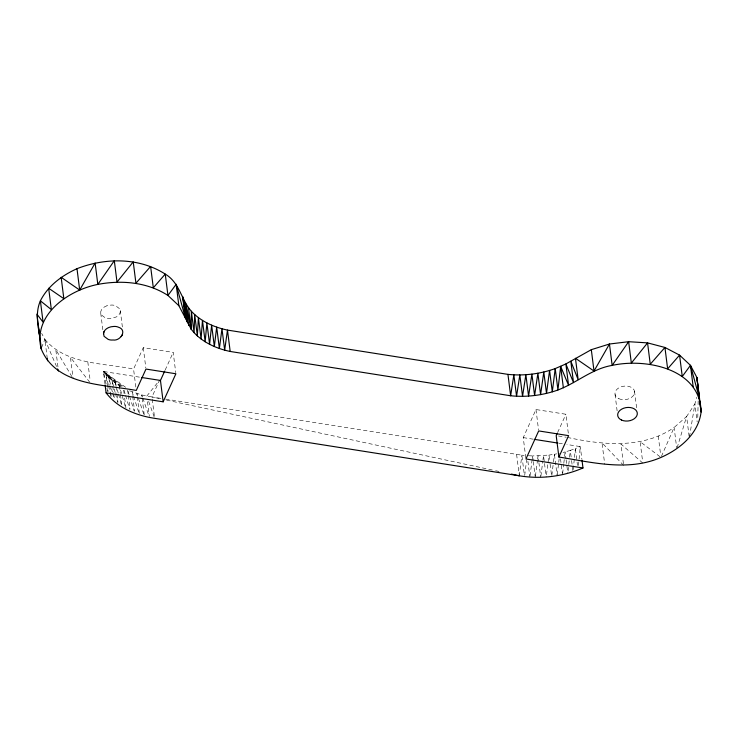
<?xml version="1.0" encoding="UTF-8"?>
<svg xmlns="http://www.w3.org/2000/svg" width="738" height="738" viewBox="0 0 738 738"><rect width="100%" height="100%" fill="white"/><g stroke="black" fill="none" stroke-linecap="round" stroke-linejoin="round"><path stroke-width="0.55" stroke-dasharray="3.69 2.77" d="M697.779 417.505L698.222 398.474M578.491 465.521L580.28 446.591L566.858 444.479M573.232 469.553L574.358 458.529M574.468 457.422L575.372 448.603L580.28 446.591L581.848 458.971M568.066 471.01L569.441 458.399M569.561 457.256L570.308 450.383L575.372 448.603L577.503 465.475M562.642 473.473L563.684 464.396M563.814 463.261L564.469 457.597M564.598 456.462L565.114 451.924L570.308 450.383L571.443 459.387M557.264 474.534L558.601 463.316M558.74 462.2L559.146 458.833M519.312 475.798L521.849 455.18L526.111 455.586M551.83 475.346L553.334 463.15M553.472 462.043L554.432 454.276L559.81 453.224M524.69 475.456L526.628 460.078M546.498 474.811L548.989 455.078L554.432 454.276L557.135 475.659M530.022 475.945L532.163 459.257M532.301 458.15L532.587 455.927L548.989 455.078L549.985 462.957M535.437 476.176L537.467 460.411M537.605 459.285L538.048 455.899L538.758 461.527M540.889 476.139L542.79 461.324M542.937 460.18L543.519 455.623L544.376 462.375M689.495 436.767L694.892 403.963L696.644 397.302M677.143 447.772L686.608 416.518L694.892 403.963L697.17 421.961M41.54 347.644L44.87 339.406L41.651 333.345M661.414 456.407L674.117 427.468L686.608 416.518L689.172 436.776M135.838 387.063L133.56 369.065L143.273 347.681L173.19 352.395L175.755 372.653M165.174 370.061L173.19 352.395M525.807 457.855L523.242 437.606L535.991 409.544L565.908 414.258L568.463 434.516M557.587 432.588L565.908 414.258M146.788 396.085L159.519 380.301L151.954 396.961L141.742 394.941L128.56 390.448M567.374 437.403C602.688 445.032 642.65 449.193 674.117 427.468L676.672 447.726M562.993 452.449L565.114 451.924L565.963 458.676M528.26 455.733L532.587 455.927L533.159 460.42M165.589 399.11L521.849 455.18L524.404 475.438M47.287 358.53L44.87 339.406C66.669 364.987 103.523 362.884 133.56 369.065M558.435 436.001L566.258 437.228M104.971 383.861L103.403 371.491L140.441 377.303M523.242 437.606L533.306 439.193M559.035 443.243L562.384 443.778M161.041 398.391L151.954 396.961L160.967 398.898M166.603 400.107L494.515 470.484M495.65 470.724L499.026 471.444M106.041 383.76L103.403 371.491L112.075 380.55L120.958 386.629M110.479 384.304L108.873 377.699L103.403 371.491L125.672 387.321M660.049 456.757L640.123 441.711L642.54 460.844M115.174 392.57L112.075 380.55L103.403 371.491L124.067 387.33M116.161 385.402L115.571 383.234L103.403 371.491L121.65 386.574M642.816 463.095L620.935 444.027L623.49 464.285M103.403 371.491L119.344 385.716L125.469 407.219M623.638 465.41L602.014 442.865L604.717 464.239M89.805 382.349L70.424 357.303L73.127 378.677M71.964 376.74L55.784 349.637L58.339 369.895M44.87 339.406L56.669 366.804M148.661 401.389L154.279 417.284M142.48 397.09L141.742 394.941L142.028 397.192M142.849 398.16L149.113 416.38M143.726 414.138L136.862 393.557L137.148 395.808M133.218 395.217L132.167 391.933L132.591 395.31M133.569 396.315L139.214 413.824M127.988 391.14L129.298 395.356M129.63 396.407L134.205 411.186M124.021 390.134L125.285 394.396M125.608 395.467L129.722 409.313M117.342 389.738L118.218 392.985M118.514 394.074L121.456 404.913M115.451 393.658L117.711 402.404M111.558 388.705L112.361 392.007M112.628 393.105L113.966 398.612M108.265 384.646L105.977 374.673L108.108 391.537M108.523 385.762L110.045 392.404M110.303 393.511L111.06 396.841M107.001 388.225L107.72 391.574M658.259 436.066L660.676 455.189M634.523 391.288L636.654 408.169M615.049 394.443L617.18 411.324M571.59 460.512L573.011 471.757M566.111 459.802L567.817 473.307M560.52 458.851L562.374 473.482M550.124 464.082L551.692 476.462M544.515 463.501L546.221 476.997M535.991 409.544L538.546 429.802M538.897 462.652L540.742 477.283M533.297 461.545L535.29 477.301M527.891 461.305L529.884 477.062M516.609 454.423L519.165 474.672M152.24 399.212L154.51 417.21M143.273 347.681L145.829 367.939M147.489 401.712L149.344 416.324M142.176 398.317L144.297 415.18M137.286 396.933L139.417 413.797M132.729 396.435L134.574 411.048M120.294 310.495L122.425 327.377M127.665 390.079L128.227 394.581M128.375 395.706L130.072 409.193M123.67 390.254L124.095 393.631M124.667 398.123L125.94 408.243M119.344 385.716L120.34 393.585M120.488 394.71L121.761 404.83M115.571 383.234L115.857 385.476M115.995 386.601L116.853 393.345M116.991 394.47L117.988 402.339M112.075 380.55L112.646 385.051M112.785 386.168L113.634 392.92M113.781 394.046L114.491 399.664M100.737 313.226L102.877 330.098M108.873 377.699L109.722 384.443M109.87 385.568L111.29 396.804M87.804 361.869L90.221 380.993M106.992 305.753L104.741 306.75A9.871 6.771 -7.2 0 0 101.337 314.905L105.386 317.93A7.5 5.138 -7.2 0 0 110.303 318.613L116.29 316.971A9.871 6.771 -7.2 0 0 119.694 308.816L115.645 305.79A7.5 5.138 -7.2 0 0 110.718 305.108L106.992 305.753M618.85 398.677A9.871 6.771 -7.2 0 0 634.542 393.068A9.871 6.771 -7.2 0 0 620.972 386.86A9.871 6.771 -7.2 0 0 618.85 398.677"/><path stroke-width="1.11" d="M557.125 433.612L556.194 435.651L558.897 457.025C592.42 462.412 628.232 471.683 660.962 457.44C679.975 449.073 698.397 433.833 701.1 412.025C700.583 368.779 646.064 357.912 612.153 365.402C589.966 369.065 573.592 385.909 552.292 391.823C538.832 395.808 524.607 397.182 510.641 395.762L230.182 351.463C215.358 348.354 200.57 341.491 191.207 329.203L191.382 311.288C180.994 299.6 179.851 282.811 165.247 274.084C139.104 257.341 105.257 257.627 76.992 268.687C61.909 275.505 48.035 285.772 40.387 300.809C33.607 316.279 40.258 332.709 41.125 348.668C56.07 385.891 103.514 384.249 136.262 390.439L145.976 369.065L175.893 373.769L163.153 401.823L106.106 392.865L105.11 384.987M560.659 366.408L557.928 389.959L555.225 368.576L565.871 363.954L591.313 349.674L609.459 344.019L628.638 341.703L647.558 342.875L664.929 347.45L679.56 355.116L690.464 365.356L696.884 377.478L699.587 398.852L690.464 365.356L682.263 376.491L679.56 355.116L667.632 368.825L664.929 347.45L650.261 364.249L647.558 342.875L631.341 363.078L628.638 341.703L612.153 365.402L609.459 344.019L594.016 371.048L575.455 358.262L578.158 379.636L570.815 361.233L573.518 382.616L565.871 363.954L568.574 385.337L560.659 366.408L563.362 387.791M103.477 333.724L104.058 331.5M163.153 401.823L160.46 380.448L164.703 371.094M558.897 457.025L568.611 435.641L538.685 430.927L525.945 458.981L582.983 467.975L581.987 460.097M38.431 327.294L39.603 335.504L36.9 314.13L43.09 322.183L40.387 300.809L51.356 309.619L48.662 288.244L63.846 298.669L61.143 277.285L79.695 290.062L95.128 263.032L97.822 284.407C68.477 290.219 32.832 314.572 41.125 348.668M121.18 336.611L122.563 334.517M191.207 329.203L186.077 304.167L188.771 325.55L184.103 300.366L186.806 321.74L182.6 296.427L185.303 317.81L176.161 284.315L167.95 295.458C147.305 282.091 121.549 279.877 97.822 284.407L114.307 260.699L117.01 282.073L133.227 261.852L135.93 283.235L150.607 266.418L153.31 287.802L165.247 274.084L167.95 295.458L178.864 305.698L191.207 329.203L188.504 307.82M582.983 467.975C563.085 476.582 540.696 479.349 519.312 475.798L154.657 418.335C136.346 415.595 117.6 407.976 106.106 392.865M507.947 374.378C523.879 376.002 540.151 374 555.225 368.576L552.292 391.823L549.589 370.448L546.498 393.382L543.795 372.007L540.594 394.618L537.891 373.244L534.598 395.522L531.895 374.148L528.574 396.094L525.871 374.719L522.541 396.324L519.838 374.941L516.554 396.214L513.851 374.83L510.641 395.762L507.947 374.378L227.479 330.089C214.075 327.266 200.847 321.445 191.382 311.288L194.085 332.672L194.684 314.563L197.378 335.938L198.384 317.598L201.087 338.982L202.461 320.393L205.164 341.777L206.889 322.93L209.592 344.305L211.64 325.172L214.343 346.556L216.677 327.128L219.38 348.502L221.972 328.77L224.666 350.144L227.479 330.089L230.182 351.463M141.567 377.478L160.46 380.448M534.432 439.368L557.91 443.068M511.425 474.11L519.312 475.798M57.573 368.908L58.477 371.02M698.545 391.767L701.1 412.025L696.884 377.478L698.397 390.642M690.464 365.356L693.166 386.74M591.313 349.674L594.016 371.048M176.161 284.315L178.864 305.698M76.992 268.687L79.695 290.062M47.287 358.53L47.564 360.781M103.505 332.82L104.04 336.288L108.089 339.314A7.5 5.138 -7.2 0 0 113.006 339.987C120.488 341.334 127.683 329.96 118.348 327.165A7.5 5.138 -7.2 0 0 113.421 326.491C109.381 326.63 104.768 328.678 103.505 332.82M621.553 420.06A9.871 6.771 -7.2 0 0 637.245 414.442A9.871 6.771 -7.2 0 0 623.665 408.234A9.871 6.771 -7.2 0 0 621.553 420.06"/></g></svg>
